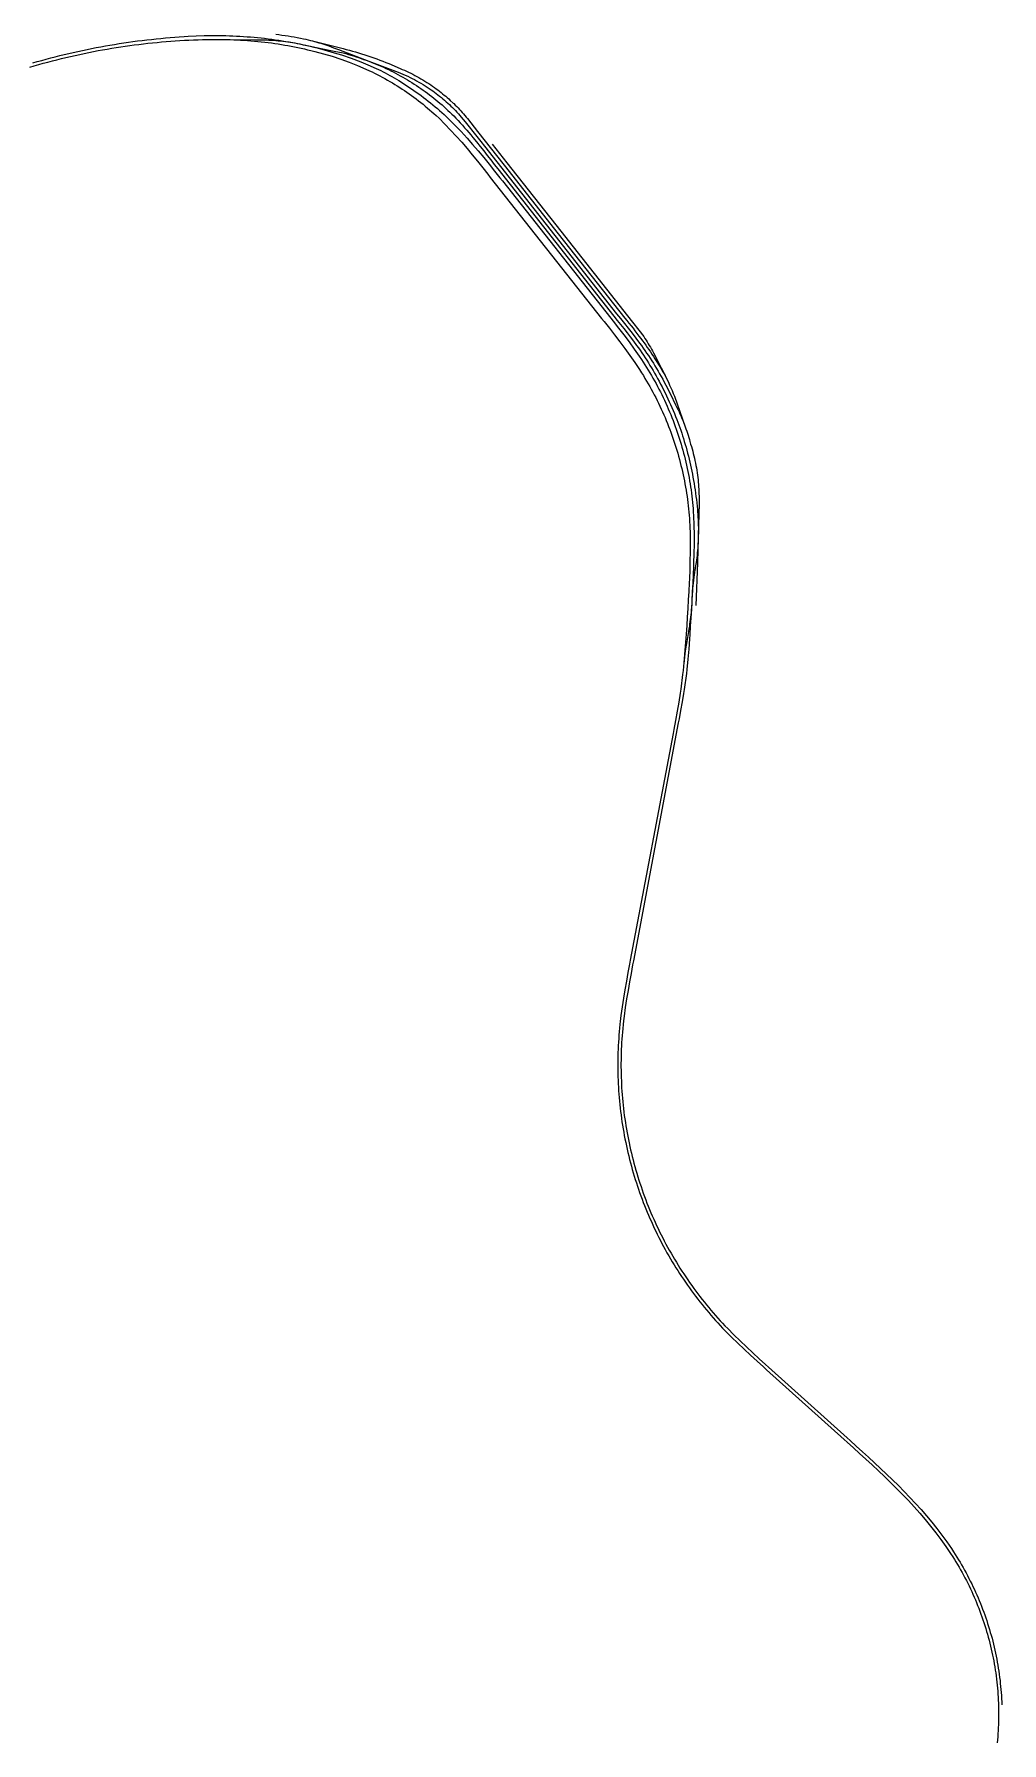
# Model space of a CAD drawing. Extents: x 3432728 to 3435127, y 5663944 to 5666145.
# Drawn here: x 3433927 to 3435127, y 5663944 to 5666062 of the extents above; entities that cross this region are included whole.
import ezdxf

# ---------------------------------------------------------------- set-up
doc = ezdxf.new("R2010")
doc.units = 0

msp = doc.modelspace()

# ---------------------------------------------------------------- linework, layer by layer
for points in [[(3433925.6, 5666026.8, 0), (3433931.1, 5666028.4, 0), (3433936.7, 5666029.9, 0), (3433942.3, 5666031.5, 0), (3433947.9, 5666032.9, 0), (3433953.5, 5666034.4, 0), (3433959.1, 5666035.8, 0), (3433964.7, 5666037.1, 0), (3433970.3, 5666038.5, 0), (3433975.9, 5666039.8, 0), (3433981.6, 5666041, 0), (3433987.2, 5666042.2, 0), (3433992.9, 5666043.4, 0), (3433998.6, 5666044.6, 0), (3434004.2, 5666045.7, 0), (3434009.9, 5666046.7, 0), (3434015.6, 5666047.7, 0), (3434021.3, 5666048.7, 0), (3434027, 5666049.7, 0), (3434032.7, 5666050.6, 0), (3434038.4, 5666051.5, 0), (3434044.1, 5666052.3, 0), (3434049.8, 5666053.1, 0), (3434055.6, 5666053.9, 0), (3434061.3, 5666054.6, 0), (3434067, 5666055.3, 0), (3434072.8, 5666055.9, 0), (3434078.5, 5666056.5, 0), (3434084.3, 5666057.1, 0), (3434090, 5666057.6, 0), (3434095.8, 5666058.1, 0), (3434101.6, 5666058.6, 0), (3434107.3, 5666059, 0), (3434113.1, 5666059.4, 0)], [(3434017.9, 5666043.9, 0), (3434023.5, 5666044.9, 0), (3434029.1, 5666045.8, 0), (3434034.7, 5666046.6, 0), (3434040.3, 5666047.5, 0), (3434045.9, 5666048.3, 0), (3434051.5, 5666049, 0), (3434057.1, 5666049.7, 0), (3434062.8, 5666050.4, 0), (3434068.4, 5666051, 0), (3434074, 5666051.6, 0), (3434079.7, 5666052.2, 0), (3434085.3, 5666052.7, 0), (3434091, 5666053.2, 0), (3434096.6, 5666053.6, 0), (3434102.3, 5666054, 0), (3434107.9, 5666054.4, 0), (3434113.6, 5666054.7, 0), (3434119.2, 5666055, 0), (3434124.9, 5666055.3, 0), (3434130.5, 5666055.5, 0), (3434136.2, 5666055.6, 0)], [(3434113.1, 5666059.4, 0), (3434118.1, 5666059.7, 0), (3434128.1, 5666060.1, 0), (3434138.1, 5666060.5, 0), (3434143.1, 5666060.6, 0)], [(3434136.2, 5666055.6, 0), (3434141.2, 5666055.7, 0), (3434161.2, 5666055.8, 0), (3434166.2, 5666055.7, 0)], [(3434143.1, 5666060.6, 0), (3434147.4, 5666060.6, 0), (3434151.8, 5666060.7, 0), (3434156.2, 5666060.6, 0), (3434160.6, 5666060.6, 0), (3434165, 5666060.5, 0), (3434169.3, 5666060.4, 0), (3434173.7, 5666060.2, 0), (3434178.1, 5666060, 0), (3434182.5, 5666059.8, 0), (3434186.8, 5666059.5, 0), (3434191.2, 5666059.2, 0), (3434195.6, 5666058.9, 0), (3434199.9, 5666058.5, 0), (3434204.3, 5666058.1, 0), (3434208.7, 5666057.6, 0)], [(3434159.4, 5666055.9, 0), (3434200.9, 5666055.5, 0)], [(3434166.2, 5666055.7, 0), (3434170.5, 5666055.6, 0), (3434174.8, 5666055.5, 0), (3434179, 5666055.3, 0), (3434183.3, 5666055.1, 0), (3434187.6, 5666054.8, 0), (3434191.9, 5666054.5, 0), (3434196.1, 5666054.2, 0), (3434200.4, 5666053.8, 0), (3434204.7, 5666053.4, 0), (3434208.9, 5666053, 0), (3434213.2, 5666052.5, 0)], [(3434200.9, 5666055.5, 0), (3434215.2, 5666055.2, 0)], [(3434208.7, 5666057.6, 0), (3434213, 5666057.2, 0), (3434217.4, 5666056.6, 0), (3434221.8, 5666056.1, 0), (3434226.2, 5666055.5, 0), (3434230.6, 5666054.8, 0), (3434234.9, 5666054.1, 0), (3434239.3, 5666053.4, 0), (3434243.6, 5666052.7, 0), (3434248, 5666051.9, 0), (3434252.3, 5666051, 0), (3434256.6, 5666050.2, 0), (3434261, 5666049.2, 0), (3434265.3, 5666048.3, 0), (3434269.6, 5666047.3, 0), (3434273.9, 5666046.3, 0), (3434278.2, 5666045.2, 0), (3434282.4, 5666044.1, 0), (3434286.7, 5666043, 0), (3434291, 5666041.8, 0), (3434295.2, 5666040.6, 0), (3434299.4, 5666039.3, 0), (3434303.7, 5666038.1, 0)], [(3434213.2, 5666052.5, 0), (3434217.3, 5666052, 0), (3434221.4, 5666051.4, 0), (3434225.6, 5666050.9, 0), (3434229.7, 5666050.2, 0), (3434233.8, 5666049.6, 0), (3434237.9, 5666048.9, 0), (3434241.9, 5666048.2, 0), (3434246, 5666047.4, 0), (3434250.1, 5666046.7, 0), (3434254.2, 5666045.8, 0), (3434258.2, 5666045, 0), (3434262.3, 5666044.1, 0), (3434266.3, 5666043.1, 0), (3434270.4, 5666042.2, 0)], [(3434215.2, 5666055.2, 0), (3434218.1, 5666055, 0), (3434221.1, 5666054.9, 0), (3434224, 5666054.7, 0), (3434227, 5666054.5, 0), (3434229.9, 5666054.2, 0), (3434232.9, 5666053.9, 0), (3434235.8, 5666053.6, 0), (3434238.8, 5666053.2, 0), (3434241.7, 5666052.8, 0), (3434244.6, 5666052.3, 0), (3434247.5, 5666051.9, 0), (3434250.5, 5666051.4, 0), (3434253.4, 5666050.8, 0), (3434256.3, 5666050.2, 0)], [(3434226.8, 5666062.3, 0), (3434230.6, 5666061.8, 0), (3434234.5, 5666061.3, 0), (3434238.3, 5666060.8, 0), (3434242.1, 5666060.2, 0), (3434245.9, 5666059.5, 0), (3434249.7, 5666058.9, 0), (3434253.5, 5666058.1, 0), (3434257.3, 5666057.4, 0), (3434261.1, 5666056.6, 0)], [(3434261.1, 5666056.6, 0), (3434264, 5666056, 0), (3434266.8, 5666055.3, 0), (3434269.7, 5666054.6, 0), (3434272.5, 5666053.9, 0)], [(3434272.5, 5666053.9, 0), (3434310.4, 5666044.4, 0)], [(3434272.5, 5666053.9, 0), (3434275, 5666053.3, 0), (3434277.6, 5666052.6, 0), (3434280.1, 5666051.8, 0), (3434282.6, 5666051.1, 0), (3434285.1, 5666050.3, 0), (3434287.6, 5666049.5, 0), (3434290.1, 5666048.6, 0), (3434292.6, 5666047.7, 0)], [(3433922, 5666021.5, 0), (3433927.5, 5666023.1, 0), (3433933.1, 5666024.7, 0), (3433938.7, 5666026.2, 0), (3433944.3, 5666027.7, 0), (3433949.9, 5666029.2, 0), (3433955.5, 5666030.7, 0), (3433961.1, 5666032.1, 0), (3433966.8, 5666033.4, 0), (3433972.4, 5666034.7, 0), (3433978.1, 5666036, 0), (3433983.8, 5666037.3, 0), (3433989.4, 5666038.5, 0), (3433995.1, 5666039.6, 0), (3434000.8, 5666040.8, 0), (3434006.5, 5666041.9, 0), (3434012.2, 5666042.9, 0), (3434017.9, 5666043.9, 0)], [(3434262.1, 5666049, 0), (3434283.1, 5666044.7, 0)], [(3434270.4, 5666042.2, 0), (3434275.2, 5666041, 0), (3434286, 5666038.1, 0), (3434296.7, 5666034.9, 0), (3434307.3, 5666031.4, 0), (3434317.8, 5666027.6, 0), (3434328.2, 5666023.5, 0), (3434338.5, 5666019.1, 0), (3434343, 5666017, 0)], [(3434283.1, 5666044.7, 0), (3434299.3, 5666041.4, 0)], [(3434292.6, 5666047.7, 0), (3434298.3, 5666045.6, 0)], [(3434298.3, 5666045.6, 0), (3434304.5, 5666043.2, 0)], [(3434299.3, 5666041.4, 0), (3434310.4, 5666039, 0)], [(3434303.7, 5666038.1, 0), (3434308.4, 5666036.6, 0), (3434320.4, 5666032.5, 0), (3434332.3, 5666028.1, 0), (3434344, 5666023.2, 0), (3434348.6, 5666021.2, 0)], [(3434304.5, 5666043.2, 0), (3434342, 5666028.8, 0)], [(3434310.4, 5666044.4, 0), (3434314.2, 5666043.4, 0), (3434318.1, 5666042.4, 0), (3434321.9, 5666041.4, 0), (3434325.7, 5666040.3, 0), (3434329.5, 5666039.1, 0), (3434333.3, 5666038, 0), (3434337.1, 5666036.7, 0), (3434340.8, 5666035.5, 0), (3434344.6, 5666034.2, 0), (3434348.3, 5666032.9, 0), (3434352, 5666031.6, 0), (3434355.8, 5666030.2, 0), (3434359.5, 5666028.8, 0), (3434363.2, 5666027.4, 0), (3434366.8, 5666025.9, 0)], [(3434310.4, 5666039, 0), (3434313.6, 5666038.2, 0), (3434316.8, 5666037.3, 0), (3434320, 5666036.3, 0), (3434323.1, 5666035.4, 0), (3434326.3, 5666034.4, 0), (3434329.5, 5666033.3, 0), (3434332.6, 5666032.3, 0), (3434335.7, 5666031.1, 0), (3434338.8, 5666030, 0), (3434342, 5666028.8, 0)], [(3434342, 5666028.8, 0), (3434375.4, 5666016.4, 0)], [(3434342, 5666028.8, 0), (3434345.1, 5666027.7, 0), (3434348.1, 5666026.4, 0), (3434351.2, 5666025.2, 0), (3434354.3, 5666023.9, 0), (3434357.3, 5666022.6, 0), (3434360.4, 5666021.3, 0), (3434363.4, 5666019.9, 0), (3434366.4, 5666018.5, 0), (3434369.4, 5666017, 0), (3434372.4, 5666015.6, 0)], [(3434343, 5666017, 0), (3434346.2, 5666015.5, 0), (3434349.4, 5666013.9, 0), (3434352.6, 5666012.3, 0), (3434355.8, 5666010.6, 0), (3434358.9, 5666009, 0), (3434362.1, 5666007.3, 0), (3434365.2, 5666005.5, 0), (3434368.3, 5666003.7, 0), (3434371.4, 5666001.9, 0), (3434374.4, 5666000.1, 0), (3434377.5, 5665998.2, 0), (3434380.5, 5665996.3, 0), (3434383.5, 5665994.3, 0), (3434386.4, 5665992.4, 0), (3434389.4, 5665990.4, 0), (3434392.3, 5665988.3, 0), (3434395.2, 5665986.2, 0), (3434398.1, 5665984.1, 0), (3434401, 5665982, 0), (3434403.8, 5665979.8, 0), (3434406.6, 5665977.6, 0), (3434409.4, 5665975.4, 0), (3434412.1, 5665973.1, 0), (3434414.9, 5665970.8, 0), (3434417.6, 5665968.5, 0), (3434420.3, 5665966.2, 0), (3434422.9, 5665963.8, 0), (3434425.6, 5665961.4, 0)], [(3434348.6, 5666021.2, 0), (3434351.4, 5666019.9, 0), (3434354.2, 5666018.5, 0), (3434357, 5666017.1, 0), (3434359.8, 5666015.7, 0), (3434362.6, 5666014.3, 0), (3434365.4, 5666012.8, 0), (3434368.2, 5666011.3, 0), (3434370.9, 5666009.8, 0), (3434373.6, 5666008.2, 0), (3434376.3, 5666006.6, 0)], [(3434366.8, 5666025.9, 0), (3434381, 5666019.8, 0)], [(3434372.4, 5666015.6, 0), (3434375.3, 5666014, 0), (3434378.3, 5666012.4, 0), (3434381.2, 5666010.8, 0), (3434384.2, 5666009.1, 0), (3434387.1, 5666007.4, 0), (3434390, 5666005.7, 0)], [(3434375.4, 5666016.4, 0), (3434378.4, 5666015.2, 0), (3434381.5, 5666014, 0), (3434384.4, 5666012.7, 0), (3434387.4, 5666011.5, 0), (3434390.4, 5666010.2, 0), (3434393.3, 5666008.8, 0)], [(3434381, 5666019.8, 0), (3434383.6, 5666018.7, 0), (3434386.3, 5666017.6, 0), (3434388.9, 5666016.4, 0), (3434391.5, 5666015.2, 0), (3434394.1, 5666013.9, 0), (3434396.7, 5666012.6, 0), (3434399.2, 5666011.3, 0), (3434401.7, 5666009.9, 0), (3434404.3, 5666008.5, 0), (3434406.8, 5666007.1, 0), (3434409.2, 5666005.6, 0), (3434411.7, 5666004.1, 0), (3434414.1, 5666002.6, 0), (3434416.5, 5666001, 0), (3434418.9, 5665999.4, 0), (3434421.3, 5665997.8, 0), (3434423.6, 5665996.1, 0)], [(3434376.3, 5666006.6, 0), (3434379.5, 5666004.7, 0), (3434382.6, 5666002.8, 0), (3434385.7, 5666000.8, 0), (3434388.8, 5665998.8, 0), (3434391.9, 5665996.8, 0), (3434395, 5665994.7, 0), (3434398, 5665992.6, 0), (3434401, 5665990.5, 0), (3434404, 5665988.4, 0), (3434407, 5665986.2, 0), (3434410, 5665983.9, 0), (3434412.9, 5665981.7, 0), (3434415.8, 5665979.4, 0), (3434418.7, 5665977.1, 0), (3434421.5, 5665974.8, 0), (3434424.3, 5665972.4, 0), (3434427.2, 5665970, 0), (3434429.9, 5665967.6, 0), (3434432.7, 5665965.1, 0), (3434435.4, 5665962.6, 0), (3434438.1, 5665960.1, 0)], [(3434390, 5666005.7, 0), (3434392.8, 5666004, 0), (3434395.6, 5666002.3, 0), (3434398.4, 5666000.5, 0), (3434401.2, 5665998.7, 0), (3434404, 5665996.8, 0), (3434406.7, 5665994.9, 0), (3434409.4, 5665993, 0), (3434412.1, 5665991.1, 0), (3434414.8, 5665989.1, 0), (3434417.4, 5665987.1, 0), (3434420.1, 5665985.1, 0), (3434422.7, 5665983.1, 0), (3434425.3, 5665981, 0), (3434427.8, 5665978.9, 0), (3434430.4, 5665976.7, 0), (3434432.9, 5665974.6, 0), (3434435.4, 5665972.4, 0), (3434437.8, 5665970.2, 0), (3434440.3, 5665967.9, 0), (3434442.7, 5665965.6, 0), (3434445.1, 5665963.3, 0), (3434447.4, 5665961, 0)], [(3434393.3, 5666008.8, 0), (3434396.1, 5666007.4, 0), (3434398.8, 5666006, 0), (3434401.4, 5666004.5, 0), (3434404.1, 5666003, 0), (3434406.7, 5666001.4, 0), (3434409.4, 5665999.9, 0), (3434412, 5665998.3, 0), (3434414.6, 5665996.6, 0), (3434417.1, 5665994.9, 0)], [(3434417.1, 5665994.9, 0), (3434419.3, 5665993.4, 0), (3434421.5, 5665991.9, 0), (3434423.7, 5665990.4, 0), (3434425.8, 5665988.8, 0), (3434427.9, 5665987.1, 0), (3434430, 5665985.5, 0), (3434432.1, 5665983.8, 0), (3434434.1, 5665982.1, 0), (3434436.2, 5665980.4, 0), (3434438.2, 5665978.6, 0), (3434440.1, 5665976.8, 0), (3434442.1, 5665975, 0), (3434444, 5665973.2, 0), (3434445.9, 5665971.3, 0), (3434447.8, 5665969.4, 0), (3434449.6, 5665967.5, 0), (3434451.4, 5665965.5, 0), (3434453.2, 5665963.5, 0), (3434455, 5665961.5, 0), (3434456.7, 5665959.5, 0)], [(3434423.6, 5665996.1, 0), (3434425.7, 5665994.6, 0), (3434427.7, 5665993.2, 0), (3434429.7, 5665991.6, 0), (3434431.7, 5665990.1, 0), (3434433.7, 5665988.5, 0), (3434435.7, 5665986.9, 0), (3434437.6, 5665985.3, 0), (3434439.5, 5665983.7, 0), (3434441.4, 5665982, 0), (3434443.2, 5665980.3, 0)], [(3434443.2, 5665980.3, 0), (3434446.8, 5665977, 0)], [(3434446.8, 5665977, 0), (3434447.5, 5665976.3, 0)], [(3434447.5, 5665976.3, 0), (3434449.3, 5665974.5, 0), (3434451.1, 5665972.7, 0), (3434452.8, 5665970.9, 0), (3434454.6, 5665969.1, 0), (3434456.3, 5665967.2, 0), (3434457.9, 5665965.3, 0), (3434459.6, 5665963.4, 0), (3434461.2, 5665961.5, 0), (3434462.8, 5665959.6, 0), (3434464.4, 5665957.6, 0)], [(3434425.6, 5665961.4, 0), (3434429.2, 5665958, 0), (3434436.5, 5665950.8, 0), (3434443.6, 5665943.5, 0), (3434450.6, 5665935.9, 0), (3434457.3, 5665928.3, 0), (3434464, 5665920.5, 0), (3434470.5, 5665912.7, 0), (3434477, 5665904.7, 0), (3434483.4, 5665896.7, 0), (3434489.7, 5665888.7, 0), (3434492.8, 5665884.8, 0)], [(3434438.1, 5665960.1, 0), (3434441.7, 5665956.7, 0), (3434449.3, 5665949.2, 0), (3434456.7, 5665941.5, 0), (3434463.9, 5665933.6, 0), (3434470.9, 5665925.6, 0), (3434477.9, 5665917.5, 0), (3434484.7, 5665909.3, 0), (3434491.4, 5665901, 0), (3434498, 5665892.6, 0), (3434504.7, 5665884.3, 0), (3434507.8, 5665880.4, 0)], [(3434447.4, 5665961, 0), (3434450.2, 5665958.1, 0), (3434452.9, 5665955.2, 0), (3434455.6, 5665952.3, 0), (3434458.3, 5665949.4, 0), (3434460.9, 5665946.4, 0), (3434463.5, 5665943.4, 0), (3434466.1, 5665940.4, 0), (3434468.7, 5665937.4, 0), (3434471.2, 5665934.3, 0)], [(3434456.7, 5665959.5, 0), (3434461.6, 5665953.5, 0), (3434466.5, 5665947.5, 0), (3434471.3, 5665941.5, 0), (3434476.1, 5665935.4, 0), (3434480.9, 5665929.4, 0), (3434485.6, 5665923.3, 0)], [(3434464.4, 5665957.6, 0), (3434477, 5665941.8, 0)], [(3434471.2, 5665934.3, 0), (3434475.7, 5665928.8, 0), (3434480.1, 5665923.2, 0), (3434484.6, 5665917.6, 0), (3434489, 5665912.1, 0), (3434493.4, 5665906.4, 0), (3434497.7, 5665900.8, 0), (3434502.1, 5665895.2, 0)], [(3434477, 5665941.8, 0), (3434510, 5665899.8, 0)], [(3434495.1, 5665926, 0), (3434513.4, 5665902.8, 0)], [(3434485.6, 5665923.3, 0), (3434649.4, 5665715.8, 0)], [(3434492.8, 5665884.8, 0), (3434630.8, 5665710, 0)], [(3434502.1, 5665895.2, 0), (3434646.1, 5665712.6, 0)], [(3434510, 5665899.8, 0), (3434577.1, 5665814.8, 0)], [(3434513.4, 5665902.8, 0), (3434580, 5665818.2, 0)], [(3434507.8, 5665880.4, 0), (3434642, 5665710.3, 0)], [(3434577.1, 5665814.8, 0), (3434659.5, 5665710.3, 0)], [(3434580, 5665818.2, 0), (3434662.9, 5665713.2, 0)], [(3434649.4, 5665715.8, 0), (3434654.2, 5665709.8, 0), (3434659, 5665703.7, 0), (3434663.8, 5665697.7, 0), (3434668.5, 5665691.6, 0), (3434673.2, 5665685.4, 0), (3434677.8, 5665679.3, 0)], [(3434630.8, 5665710, 0), (3434633.9, 5665706.1, 0), (3434640.4, 5665697.8, 0), (3434646.9, 5665689.4, 0), (3434653.3, 5665681, 0), (3434659.7, 5665672.6, 0), (3434665.9, 5665664, 0), (3434671.9, 5665655.3, 0), (3434677.7, 5665646.5, 0), (3434680.4, 5665642.3, 0)], [(3434642, 5665710.3, 0), (3434645.1, 5665706.4, 0), (3434651.7, 5665697.9, 0), (3434658.4, 5665689.4, 0), (3434664.9, 5665680.7, 0), (3434671.2, 5665672, 0), (3434677.4, 5665663.2, 0), (3434680.2, 5665659, 0)], [(3434646.1, 5665712.6, 0), (3434650.2, 5665707.5, 0), (3434654.3, 5665702.4, 0), (3434658.3, 5665697.3, 0), (3434662.3, 5665692.1, 0), (3434666.3, 5665686.9, 0), (3434670.2, 5665681.7, 0), (3434674.2, 5665676.4, 0)], [(3434659.5, 5665710.3, 0), (3434662.1, 5665707.2, 0), (3434664.6, 5665704, 0), (3434667.2, 5665700.9, 0), (3434669.7, 5665697.7, 0), (3434672.1, 5665694.5, 0), (3434674.6, 5665691.3, 0), (3434677, 5665688.1, 0), (3434679.4, 5665684.9, 0)], [(3434662.9, 5665713.2, 0), (3434682.9, 5665687.3, 0)], [(3434674.2, 5665676.4, 0), (3434676.3, 5665673.4, 0), (3434678.5, 5665670.4, 0), (3434680.6, 5665667.3, 0), (3434682.7, 5665664.2, 0), (3434684.8, 5665661.1, 0), (3434686.8, 5665658, 0), (3434688.8, 5665654.8, 0), (3434690.7, 5665651.7, 0), (3434692.7, 5665648.5, 0), (3434694.6, 5665645.3, 0), (3434696.5, 5665642.1, 0), (3434698.3, 5665638.8, 0), (3434700.1, 5665635.6, 0)], [(3434677.8, 5665679.3, 0), (3434680.1, 5665676.2, 0), (3434682.3, 5665673.2, 0), (3434684.5, 5665670.1, 0), (3434686.6, 5665667, 0), (3434688.7, 5665663.8, 0), (3434690.8, 5665660.7, 0), (3434692.9, 5665657.5, 0), (3434694.9, 5665654.3, 0), (3434696.9, 5665651.1, 0), (3434698.9, 5665647.9, 0), (3434700.8, 5665644.6, 0), (3434702.7, 5665641.4, 0), (3434704.6, 5665638.1, 0)], [(3434679.4, 5665684.9, 0), (3434681.5, 5665682.2, 0), (3434683.5, 5665679.5, 0), (3434685.5, 5665676.7, 0), (3434687.4, 5665674, 0), (3434689.3, 5665671.2, 0), (3434691.2, 5665668.4, 0), (3434693.1, 5665665.6, 0), (3434694.9, 5665662.8, 0), (3434696.7, 5665659.9, 0)], [(3434682.9, 5665687.3, 0), (3434684.4, 5665685.1, 0), (3434685.8, 5665683, 0), (3434687.2, 5665680.8, 0), (3434688.6, 5665678.6, 0), (3434689.9, 5665676.4, 0), (3434691.2, 5665674.1, 0), (3434692.5, 5665671.9, 0), (3434693.8, 5665669.6, 0), (3434695, 5665667.3, 0)], [(3434680.2, 5665659, 0), (3434682.4, 5665655.8, 0), (3434684.5, 5665652.5, 0), (3434686.5, 5665649.2, 0), (3434688.5, 5665645.9, 0), (3434690.5, 5665642.6, 0), (3434692.5, 5665639.3, 0), (3434694.4, 5665635.9, 0), (3434696.3, 5665632.5, 0), (3434698.2, 5665629.1, 0), (3434700, 5665625.7, 0), (3434701.8, 5665622.3, 0), (3434703.6, 5665618.8, 0), (3434705.3, 5665615.4, 0), (3434707, 5665611.9, 0), (3434708.7, 5665608.4, 0), (3434710.3, 5665604.8, 0), (3434711.9, 5665601.3, 0), (3434713.4, 5665597.8, 0), (3434714.9, 5665594.2, 0), (3434716.4, 5665590.6, 0), (3434717.9, 5665587, 0), (3434719.3, 5665583.4, 0), (3434720.7, 5665579.8, 0), (3434722, 5665576.1, 0), (3434723.3, 5665572.5, 0), (3434724.6, 5665568.8, 0), (3434725.8, 5665565.1, 0), (3434727, 5665561.4, 0), (3434728.1, 5665557.7, 0), (3434729.3, 5665554, 0), (3434730.3, 5665550.3, 0), (3434731.4, 5665546.6, 0), (3434732.4, 5665542.8, 0), (3434733.4, 5665539.1, 0), (3434734.3, 5665535.3, 0), (3434735.2, 5665531.5, 0), (3434736.1, 5665527.8, 0), (3434736.9, 5665524, 0), (3434737.7, 5665520.2, 0), (3434738.4, 5665516.4, 0), (3434739.1, 5665512.6, 0), (3434739.8, 5665508.7, 0), (3434740.4, 5665504.9, 0), (3434741, 5665501.1, 0), (3434741.6, 5665497.3, 0), (3434742.1, 5665493.4, 0), (3434742.6, 5665489.6, 0), (3434743, 5665485.7, 0), (3434743.4, 5665481.9, 0), (3434743.8, 5665478, 0), (3434744.1, 5665474.1, 0), (3434744.4, 5665470.3, 0)], [(3434695, 5665667.3, 0), (3434713.6, 5665630.7, 0)], [(3434696.7, 5665659.9, 0), (3434700, 5665654.8, 0)], [(3434700, 5665654.8, 0), (3434701.4, 5665652.6, 0), (3434702.8, 5665650.4, 0), (3434704.2, 5665648.2, 0), (3434705.5, 5665645.9, 0), (3434706.8, 5665643.6, 0), (3434708.1, 5665641.3, 0), (3434709.4, 5665639, 0), (3434710.6, 5665636.7, 0)], [(3434680.4, 5665642.3, 0), (3434682.5, 5665639, 0), (3434684.5, 5665635.6, 0), (3434686.5, 5665632.3, 0), (3434688.5, 5665628.9, 0), (3434690.4, 5665625.5, 0), (3434692.3, 5665622.1, 0), (3434694.2, 5665618.6, 0), (3434696, 5665615.2, 0), (3434697.8, 5665611.7, 0), (3434699.5, 5665608.2, 0), (3434701.3, 5665604.7, 0), (3434703, 5665601.2, 0), (3434704.6, 5665597.6, 0), (3434706.2, 5665594.1, 0), (3434707.8, 5665590.5, 0), (3434709.4, 5665586.9, 0), (3434710.9, 5665583.3, 0), (3434712.3, 5665579.7, 0), (3434713.8, 5665576, 0), (3434715.2, 5665572.4, 0), (3434716.5, 5665568.7, 0), (3434717.9, 5665565.1, 0), (3434719.2, 5665561.4, 0), (3434720.4, 5665557.7, 0), (3434721.6, 5665553.9, 0), (3434722.8, 5665550.2, 0), (3434724, 5665546.5, 0), (3434725.1, 5665542.7, 0), (3434726.1, 5665539, 0), (3434727.2, 5665535.2, 0), (3434728.2, 5665531.4, 0), (3434729.1, 5665527.6, 0), (3434730, 5665523.8, 0), (3434730.9, 5665520, 0), (3434731.8, 5665516.2, 0), (3434732.6, 5665512.4, 0), (3434733.3, 5665508.5, 0), (3434734.1, 5665504.7, 0), (3434734.7, 5665500.8, 0), (3434735.4, 5665497, 0), (3434736, 5665493.1, 0), (3434736.6, 5665489.2, 0), (3434737.1, 5665485.4, 0), (3434737.6, 5665481.5, 0), (3434738.1, 5665477.6, 0), (3434738.5, 5665473.7, 0), (3434738.9, 5665469.8, 0), (3434739.2, 5665465.9, 0), (3434739.5, 5665462, 0), (3434739.8, 5665458.1, 0)], [(3434700.1, 5665635.6, 0), (3434702, 5665632, 0), (3434703.9, 5665628.4, 0), (3434705.7, 5665624.9, 0), (3434707.6, 5665621.3, 0), (3434709.4, 5665617.7, 0), (3434711.1, 5665614, 0), (3434712.8, 5665610.4, 0), (3434714.5, 5665606.7, 0), (3434716.2, 5665603, 0), (3434717.8, 5665599.3, 0), (3434719.4, 5665595.6, 0), (3434721, 5665591.9, 0), (3434722.5, 5665588.2, 0)], [(3434704.6, 5665638.1, 0), (3434706.5, 5665634.5, 0), (3434708.5, 5665630.8, 0), (3434710.4, 5665627.2, 0), (3434712.3, 5665623.5, 0), (3434714.1, 5665619.8, 0), (3434716, 5665616.1, 0)], [(3434713.6, 5665630.7, 0), (3434715.1, 5665627.3, 0), (3434716.7, 5665623.8, 0), (3434718.1, 5665620.4, 0), (3434719.6, 5665616.9, 0), (3434721, 5665613.4, 0)], [(3434716, 5665616.1, 0), (3434722.3, 5665602.9, 0)], [(3434721, 5665613.4, 0), (3434734.4, 5665575.5, 0)], [(3434722.3, 5665602.9, 0), (3434724.5, 5665598.6, 0)], [(3434722.5, 5665588.2, 0), (3434723.8, 5665584.8, 0), (3434725.1, 5665581.5, 0), (3434726.4, 5665578.1, 0), (3434727.6, 5665574.7, 0), (3434728.8, 5665571.3, 0), (3434730, 5665567.8, 0), (3434731.1, 5665564.4, 0), (3434732.2, 5665560.9, 0), (3434733.2, 5665557.5, 0)], [(3434724.5, 5665598.6, 0), (3434725.6, 5665596.4, 0), (3434726.7, 5665594.1, 0), (3434727.8, 5665591.8, 0), (3434728.8, 5665589.5, 0), (3434729.8, 5665587.2, 0), (3434730.8, 5665584.9, 0), (3434731.7, 5665582.6, 0), (3434732.7, 5665580.2, 0), (3434733.5, 5665577.9, 0), (3434734.4, 5665575.5, 0)], [(3434734.4, 5665575.5, 0), (3434735.3, 5665572.9, 0), (3434736.2, 5665570.3, 0), (3434737.1, 5665567.7, 0), (3434737.9, 5665565.1, 0), (3434738.7, 5665562.4, 0), (3434739.5, 5665559.8, 0), (3434740.2, 5665557.2, 0)], [(3434733.2, 5665557.5, 0), (3434734.3, 5665553.8, 0), (3434735.4, 5665550.1, 0), (3434736.4, 5665546.5, 0), (3434737.4, 5665542.8, 0), (3434738.3, 5665539.1, 0), (3434739.3, 5665535.4, 0), (3434740.1, 5665531.6, 0), (3434741, 5665527.9, 0), (3434741.8, 5665524.2, 0), (3434742.6, 5665520.5, 0), (3434743.3, 5665516.7, 0), (3434744, 5665513, 0)], [(3434740.2, 5665557.2, 0), (3434741.1, 5665554.2, 0), (3434742, 5665551.3, 0), (3434742.9, 5665548.4, 0), (3434743.7, 5665545.4, 0), (3434744.4, 5665542.5, 0), (3434745.2, 5665539.5, 0), (3434745.9, 5665536.5, 0), (3434746.5, 5665533.6, 0), (3434747.1, 5665530.6, 0), (3434747.7, 5665527.6, 0), (3434748.2, 5665524.6, 0), (3434748.7, 5665521.6, 0), (3434749.2, 5665518.5, 0)], [(3434744, 5665513, 0), (3434744.8, 5665509, 0), (3434745.4, 5665505.1, 0), (3434746.1, 5665501.1, 0), (3434746.7, 5665497.2, 0), (3434747.2, 5665493.2, 0), (3434747.7, 5665489.2, 0), (3434748.2, 5665485.3, 0), (3434748.7, 5665481.3, 0), (3434749.1, 5665477.3, 0), (3434749.5, 5665473.3, 0)], [(3434749.2, 5665518.5, 0), (3434749.6, 5665515.6, 0), (3434749.9, 5665512.7, 0), (3434750.3, 5665509.8, 0), (3434750.5, 5665506.9, 0), (3434750.8, 5665504, 0), (3434751, 5665501.1, 0), (3434751.2, 5665498.2, 0), (3434751.3, 5665495.3, 0), (3434751.4, 5665492.3, 0), (3434751.5, 5665489.4, 0), (3434751.5, 5665486.5, 0), (3434751.5, 5665483.6, 0), (3434751.5, 5665480.6, 0)], [(3434751.5, 5665480.6, 0), (3434750.6, 5665440.2, 0)], [(3434744.4, 5665470.3, 0), (3434744.7, 5665465.3, 0), (3434745.2, 5665453.5, 0), (3434745.4, 5665441.8, 0), (3434745.4, 5665430.1, 0), (3434745.2, 5665418.3, 0), (3434744.8, 5665406.6, 0), (3434744.6, 5665401.6, 0)], [(3434749.5, 5665473.3, 0), (3434749.8, 5665470, 0), (3434750, 5665466.7, 0), (3434750.2, 5665463.4, 0), (3434750.4, 5665460.1, 0), (3434750.5, 5665456.8, 0), (3434750.6, 5665453.5, 0), (3434750.7, 5665450.1, 0), (3434750.7, 5665446.8, 0), (3434750.7, 5665443.5, 0), (3434750.6, 5665440.2, 0)], [(3434739.8, 5665458.1, 0), (3434740, 5665453.1, 0), (3434740.5, 5665442.2, 0), (3434740.6, 5665431.2, 0), (3434740.6, 5665420.2, 0), (3434740.3, 5665409.2, 0), (3434740, 5665398.2, 0), (3434739.5, 5665387.2, 0), (3434739.3, 5665382.2, 0)], [(3434750.6, 5665440.2, 0), (3434750.5, 5665437.2, 0), (3434750.4, 5665434.2, 0), (3434750.3, 5665431.1, 0), (3434750.1, 5665428.1, 0), (3434749.9, 5665425.1, 0), (3434749.6, 5665422.1, 0), (3434749.3, 5665419.1, 0), (3434749, 5665416.1, 0), (3434748.6, 5665413.1, 0), (3434748.2, 5665410.1, 0), (3434747.8, 5665407.1, 0)], [(3434750.6, 5665440.2, 0), (3434749.6, 5665407, 0)], [(3434744.6, 5665401.6, 0), (3434744.5, 5665398.6, 0), (3434744.4, 5665395.6, 0), (3434744.3, 5665392.6, 0), (3434744.2, 5665392.3, 0)], [(3434746.3, 5665397.5, 0), (3434746, 5665395.8, 0), (3434745.8, 5665394, 0), (3434745.5, 5665392.3, 0), (3434745.5, 5665392.1, 0)], [(3434747.2, 5665403.3, 0), (3434746.3, 5665397.5, 0)], [(3434747.8, 5665407.1, 0), (3434747.2, 5665403.3, 0)], [(3434749.6, 5665407, 0), (3434747.5, 5665354.2, 0)], [(3434739.3, 5665382.2, 0), (3434738.8, 5665371.5, 0), (3434738.2, 5665360.9, 0), (3434737.6, 5665350.3, 0), (3434737, 5665339.6, 0), (3434736.3, 5665329, 0), (3434735.6, 5665318.4, 0)], [(3434744.2, 5665392.3, 0), (3434743.8, 5665381.6, 0), (3434743.2, 5665371, 0), (3434742.7, 5665360.3, 0), (3434742.1, 5665349.6, 0), (3434741.4, 5665338.9, 0), (3434740.7, 5665328.3, 0), (3434740, 5665317.6, 0)], [(3434745.5, 5665392.1, 0), (3434745.1, 5665388.7, 0), (3434744.6, 5665385.2, 0), (3434744.3, 5665381.8, 0), (3434743.9, 5665378.3, 0), (3434743.6, 5665374.9, 0), (3434743.3, 5665371.4, 0), (3434743.1, 5665368, 0), (3434742.9, 5665364.5, 0)], [(3434742.4, 5665354.7, 0), (3434742.2, 5665351.7, 0), (3434741.9, 5665348.6, 0), (3434741.7, 5665345.6, 0), (3434741.4, 5665342.6, 0), (3434741.1, 5665339.6, 0), (3434740.7, 5665336.6, 0), (3434740.3, 5665333.6, 0), (3434739.9, 5665330.7, 0), (3434739.5, 5665327.7, 0), (3434739, 5665324.7, 0), (3434738.5, 5665321.7, 0)], [(3434735.6, 5665318.4, 0), (3434735.2, 5665313.4, 0), (3434734.5, 5665303.4, 0), (3434733.7, 5665293.4, 0), (3434732.8, 5665283.5, 0), (3434731.8, 5665273.5, 0), (3434731.2, 5665268.6, 0)], [(3434737.1, 5665314.3, 0), (3434736.3, 5665309.4, 0), (3434734.5, 5665297.9, 0), (3434733.1, 5665286.4, 0), (3434732.6, 5665281.4, 0)], [(3434740, 5665317.6, 0), (3434739.7, 5665312.6, 0), (3434738.7, 5665300, 0), (3434737.7, 5665287.4, 0), (3434736.4, 5665274.8, 0), (3434735.8, 5665269.8, 0)], [(3434738.5, 5665321.7, 0), (3434737.1, 5665314.3, 0)], [(3434731.2, 5665268.6, 0), (3434728.9, 5665250.4, 0)], [(3434735.8, 5665269.8, 0), (3434733.2, 5665249.9, 0)], [(3434728.9, 5665250.4, 0), (3434728.1, 5665245.5, 0), (3434726.3, 5665234.1, 0), (3434724.4, 5665222.8, 0), (3434722.3, 5665211.5, 0), (3434720.2, 5665200.2, 0), (3434719.3, 5665195.3, 0)], [(3434733.2, 5665249.9, 0), (3434732.4, 5665244.9, 0), (3434730.6, 5665234.4, 0), (3434728.7, 5665223.8, 0), (3434726.8, 5665213.3, 0), (3434725.8, 5665208.4, 0)], [(3434725.8, 5665208.4, 0), (3434670.1, 5664913.4, 0)], [(3434719.3, 5665195.3, 0), (3434666.3, 5664914.3, 0)], [(3434666.3, 5664914.3, 0), (3434665.3, 5664909.4, 0), (3434663.3, 5664898.8, 0), (3434661.4, 5664888.2, 0), (3434659.5, 5664877.6, 0), (3434657.8, 5664867, 0), (3434656.2, 5664856.3, 0), (3434654.7, 5664845.6, 0), (3434653.8, 5664838.2, 0), (3434653.4, 5664834.9, 0), (3434652.9, 5664830, 0)], [(3434670.1, 5664913.4, 0), (3434669.2, 5664908.5, 0), (3434667.2, 5664897.9, 0), (3434665.3, 5664887.4, 0), (3434663.5, 5664876.8, 0), (3434661.7, 5664866.2, 0), (3434660.1, 5664855.6, 0), (3434658.7, 5664845, 0), (3434657.9, 5664838.9, 0), (3434657.4, 5664834.4, 0), (3434656.9, 5664829.4, 0)], [(3434652.9, 5664830, 0), (3434652.5, 5664825.7, 0), (3434652.2, 5664821.4, 0), (3434651.9, 5664817.1, 0), (3434651.6, 5664812.8, 0), (3434651.4, 5664808.4, 0), (3434651.2, 5664804.1, 0), (3434651, 5664799.8, 0), (3434650.9, 5664795.5, 0), (3434650.8, 5664791.2, 0), (3434650.7, 5664786.9, 0), (3434650.7, 5664782.6, 0), (3434650.8, 5664778.3, 0), (3434650.9, 5664774, 0), (3434651, 5664769.6, 0), (3434651.1, 5664765.3, 0), (3434651.3, 5664761, 0), (3434651.5, 5664756.7, 0), (3434651.8, 5664752.4, 0), (3434652.1, 5664748.1, 0), (3434652.5, 5664743.8, 0), (3434652.9, 5664739.5, 0), (3434653.3, 5664735.2, 0), (3434653.8, 5664730.9, 0), (3434654.3, 5664726.7, 0), (3434654.8, 5664722.4, 0), (3434655.4, 5664718.1, 0), (3434656, 5664713.8, 0), (3434656.7, 5664709.6, 0), (3434657.4, 5664705.3, 0), (3434658.1, 5664701.1, 0), (3434658.9, 5664696.8, 0), (3434659.7, 5664692.6, 0), (3434660.6, 5664688.4, 0), (3434661.4, 5664684.1, 0), (3434662.4, 5664679.9, 0), (3434663.3, 5664675.7, 0), (3434664.4, 5664671.5, 0), (3434665.4, 5664667.3, 0), (3434666.5, 5664663.2, 0), (3434667.6, 5664659, 0), (3434668.8, 5664654.9, 0), (3434670, 5664650.7, 0), (3434671.2, 5664646.6, 0), (3434672.5, 5664642.5, 0), (3434673.8, 5664638.3, 0), (3434675.1, 5664634.2, 0), (3434676.5, 5664630.2, 0), (3434677.9, 5664626.1, 0), (3434679.4, 5664622, 0), (3434680.9, 5664618, 0), (3434682.4, 5664614, 0), (3434684, 5664609.9, 0), (3434685.6, 5664605.9, 0), (3434687.2, 5664601.9, 0), (3434688.9, 5664598, 0), (3434690.6, 5664594, 0), (3434692.4, 5664590.1, 0), (3434694.2, 5664586.1, 0), (3434696, 5664582.2, 0), (3434697.8, 5664578.3, 0), (3434699.7, 5664574.5, 0), (3434701.6, 5664570.6, 0), (3434703.6, 5664566.8, 0), (3434705.6, 5664562.9, 0), (3434707.6, 5664559.1, 0), (3434709.7, 5664555.4, 0), (3434711.8, 5664551.6, 0), (3434713.9, 5664547.8, 0), (3434716.1, 5664544.1, 0), (3434718.3, 5664540.4, 0), (3434720.5, 5664536.7, 0), (3434722.8, 5664533, 0), (3434725.1, 5664529.4, 0), (3434727.5, 5664525.8, 0), (3434729.8, 5664522.2, 0), (3434732.2, 5664518.6, 0), (3434734.7, 5664515, 0), (3434737.1, 5664511.5, 0), (3434739.6, 5664508, 0), (3434742.2, 5664504.5, 0), (3434744.7, 5664501, 0), (3434747.3, 5664497.6, 0), (3434749.9, 5664494.1, 0), (3434752.6, 5664490.7, 0), (3434755.3, 5664487.4, 0), (3434758, 5664484, 0), (3434760.7, 5664480.7, 0), (3434763.5, 5664477.4, 0), (3434766.3, 5664474.1, 0), (3434769.2, 5664470.9, 0), (3434772, 5664467.6, 0), (3434774.9, 5664464.5, 0), (3434777.9, 5664461.3, 0), (3434780.8, 5664458.1, 0)], [(3434656.9, 5664829.4, 0), (3434656.5, 5664825.1, 0), (3434656.2, 5664820.8, 0), (3434655.8, 5664816.5, 0), (3434655.6, 5664812.2, 0), (3434655.3, 5664807.9, 0), (3434655.1, 5664803.5, 0), (3434655, 5664799.2, 0), (3434654.9, 5664794.9, 0), (3434654.8, 5664790.6, 0), (3434654.7, 5664786.3, 0), (3434654.7, 5664781.9, 0), (3434654.8, 5664777.6, 0), (3434654.9, 5664773.3, 0), (3434655, 5664769, 0), (3434655.2, 5664764.7, 0), (3434655.4, 5664760.4, 0), (3434655.6, 5664756.1, 0), (3434655.9, 5664751.7, 0), (3434656.2, 5664747.4, 0), (3434656.5, 5664743.1, 0), (3434656.9, 5664738.8, 0), (3434657.4, 5664734.5, 0), (3434657.9, 5664730.2, 0), (3434658.4, 5664726, 0), (3434658.9, 5664721.7, 0), (3434659.5, 5664717.4, 0), (3434660.2, 5664713.1, 0), (3434660.8, 5664708.9, 0), (3434661.5, 5664704.6, 0), (3434662.3, 5664700.3, 0), (3434663.1, 5664696.1, 0), (3434663.9, 5664691.9, 0), (3434664.8, 5664687.6, 0), (3434665.7, 5664683.4, 0), (3434666.6, 5664679.2, 0), (3434667.6, 5664675, 0), (3434668.7, 5664670.8, 0), (3434669.7, 5664666.6, 0), (3434670.8, 5664662.4, 0), (3434672, 5664658.3, 0), (3434673.1, 5664654.1, 0), (3434674.4, 5664650, 0), (3434675.6, 5664645.8, 0), (3434676.9, 5664641.7, 0), (3434678.2, 5664637.6, 0), (3434679.6, 5664633.5, 0), (3434681, 5664629.4, 0), (3434682.4, 5664625.3, 0), (3434683.9, 5664621.3, 0), (3434685.4, 5664617.2, 0), (3434687, 5664613.2, 0), (3434688.6, 5664609.2, 0), (3434690.2, 5664605.2, 0), (3434691.9, 5664601.2, 0), (3434693.6, 5664597.2, 0), (3434695.3, 5664593.3, 0), (3434697.1, 5664589.3, 0), (3434698.9, 5664585.4, 0), (3434700.7, 5664581.5, 0), (3434702.6, 5664577.6, 0), (3434704.5, 5664573.8, 0), (3434706.5, 5664569.9, 0), (3434708.5, 5664566.1, 0), (3434710.5, 5664562.3, 0), (3434712.6, 5664558.5, 0), (3434714.7, 5664554.7, 0), (3434716.8, 5664550.9, 0), (3434718.9, 5664547.2, 0), (3434721.1, 5664543.5, 0), (3434723.4, 5664539.8, 0), (3434725.6, 5664536.1, 0), (3434727.9, 5664532.4, 0), (3434730.3, 5664528.8, 0), (3434732.6, 5664525.2, 0), (3434735, 5664521.6, 0), (3434737.5, 5664518, 0), (3434739.9, 5664514.5, 0), (3434742.4, 5664510.9, 0), (3434744.9, 5664507.4, 0), (3434747.5, 5664504, 0), (3434750.1, 5664500.5, 0), (3434752.7, 5664497.1, 0), (3434755.4, 5664493.7, 0), (3434758.1, 5664490.3, 0), (3434760.8, 5664486.9, 0), (3434763.5, 5664483.6, 0), (3434766.3, 5664480.3, 0), (3434769.1, 5664477, 0), (3434772, 5664473.8, 0), (3434774.8, 5664470.5, 0), (3434777.7, 5664467.3, 0), (3434780.6, 5664464.2, 0), (3434783.6, 5664461, 0)], [(3434780.8, 5664458.1, 0), (3434784.3, 5664454.5, 0), (3434791.9, 5664446.8, 0), (3434799.6, 5664439.3, 0), (3434807.5, 5664431.8, 0), (3434815.4, 5664424.4, 0), (3434823.4, 5664417.1, 0), (3434831.5, 5664409.9, 0), (3434835.2, 5664406.5, 0)], [(3434783.6, 5664461, 0), (3434787.1, 5664457.4, 0), (3434794.6, 5664449.7, 0), (3434802.3, 5664442.2, 0), (3434810.2, 5664434.8, 0), (3434818.1, 5664427.4, 0), (3434826, 5664420.2, 0), (3434834, 5664413, 0), (3434837.8, 5664409.6, 0)], [(3434835.2, 5664406.5, 0), (3434931.4, 5664320, 0)], [(3434837.8, 5664409.6, 0), (3434935.2, 5664321.9, 0)], [(3434931.4, 5664320, 0), (3434935.1, 5664316.6, 0), (3434942.9, 5664309.6, 0), (3434950.6, 5664302.6, 0), (3434958.4, 5664295.5, 0), (3434966.1, 5664288.4, 0), (3434973.8, 5664281.2, 0), (3434981.4, 5664274, 0), (3434988.9, 5664266.7, 0), (3434996.4, 5664259.3, 0), (3435003.7, 5664251.8, 0), (3435011, 5664244.3, 0), (3435018.1, 5664236.5, 0), (3435025.1, 5664228.7, 0), (3435031.9, 5664220.8, 0), (3435038.6, 5664212.7, 0), (3435045.1, 5664204.4, 0), (3435051.4, 5664196.1, 0), (3435057.5, 5664187.5, 0), (3435063.4, 5664178.8, 0), (3435066.1, 5664174.6, 0)], [(3434935.2, 5664321.9, 0), (3434938.9, 5664318.6, 0), (3434946.5, 5664311.8, 0), (3434954.1, 5664304.9, 0), (3434961.6, 5664298, 0), (3434969.1, 5664291.1, 0), (3434976.6, 5664284.1, 0), (3434984, 5664277.1, 0), (3434991.3, 5664270, 0), (3434998.6, 5664262.8, 0), (3435005.8, 5664255.6, 0), (3435012.9, 5664248.2, 0), (3435019.8, 5664240.7, 0), (3435026.7, 5664233.1, 0), (3435033.4, 5664225.4, 0), (3435039.9, 5664217.6, 0), (3435046.3, 5664209.6, 0), (3435052.5, 5664201.5, 0), (3435058.5, 5664193.3, 0), (3435064.3, 5664184.8, 0), (3435067, 5664180.7, 0)], [(3435066.1, 5664174.6, 0), (3435068.1, 5664171.4, 0), (3435070, 5664168.2, 0), (3435072, 5664165, 0), (3435073.9, 5664161.7, 0), (3435075.8, 5664158.4, 0), (3435077.6, 5664155.1, 0), (3435079.4, 5664151.8, 0), (3435081.2, 5664148.5, 0), (3435082.9, 5664145.1, 0), (3435084.6, 5664141.8, 0), (3435086.3, 5664138.4, 0), (3435087.9, 5664135, 0), (3435089.5, 5664131.5, 0), (3435091.1, 5664128.1, 0), (3435092.6, 5664124.6, 0), (3435094.1, 5664121.2, 0), (3435095.5, 5664117.7, 0), (3435096.9, 5664114.2, 0), (3435098.3, 5664110.7, 0), (3435099.7, 5664107.2, 0), (3435101, 5664103.6, 0), (3435102.2, 5664100.1, 0), (3435103.5, 5664096.5, 0), (3435104.7, 5664092.9, 0), (3435105.8, 5664089.3, 0), (3435107, 5664085.7, 0), (3435108, 5664082.1, 0), (3435109.1, 5664078.5, 0), (3435110.1, 5664074.8, 0), (3435111.1, 5664071.2, 0), (3435112, 5664067.5, 0), (3435112.9, 5664063.9, 0), (3435113.8, 5664060.2, 0), (3435114.6, 5664056.5, 0), (3435115.4, 5664052.8, 0), (3435116.1, 5664049.1, 0), (3435116.8, 5664045.4, 0), (3435117.5, 5664041.7, 0), (3435118.1, 5664038, 0), (3435118.7, 5664034.2, 0), (3435119.3, 5664030.5, 0), (3435119.8, 5664026.8, 0), (3435120.2, 5664023, 0), (3435120.7, 5664019.3, 0), (3435121.1, 5664015.5, 0), (3435121.4, 5664011.8, 0), (3435121.8, 5664008, 0), (3435122, 5664004.2, 0), (3435122.3, 5664000.5, 0), (3435122.5, 5663996.7, 0), (3435122.6, 5663992.9, 0), (3435122.8, 5663989.2, 0), (3435122.9, 5663985.4, 0), (3435122.9, 5663981.6, 0), (3435122.9, 5663977.8, 0), (3435122.9, 5663974.1, 0), (3435122.8, 5663970.3, 0), (3435122.7, 5663966.5, 0), (3435122.5, 5663962.7, 0), (3435122.4, 5663959, 0), (3435122.1, 5663955.2, 0), (3435121.9, 5663951.4, 0), (3435121.6, 5663947.7, 0), (3435121.2, 5663943.9, 0)], [(3435067, 5664180.7, 0), (3435069.1, 5664177.5, 0), (3435071.1, 5664174.3, 0), (3435073.1, 5664171, 0), (3435075.1, 5664167.8, 0), (3435077, 5664164.5, 0), (3435078.9, 5664161.2, 0), (3435080.7, 5664157.9, 0), (3435082.6, 5664154.5, 0), (3435084.3, 5664151.2, 0), (3435086.1, 5664147.8, 0), (3435087.8, 5664144.4, 0), (3435089.5, 5664141, 0), (3435091.1, 5664137.6, 0), (3435092.8, 5664134.2, 0), (3435094.3, 5664130.7, 0), (3435095.9, 5664127.3, 0), (3435097.4, 5664123.8, 0), (3435098.9, 5664120.3, 0), (3435100.3, 5664116.7, 0), (3435101.7, 5664113.2, 0), (3435103, 5664109.7, 0), (3435104.4, 5664106.1, 0), (3435105.7, 5664102.5, 0), (3435106.9, 5664099, 0), (3435108.1, 5664095.4, 0), (3435109.3, 5664091.7, 0), (3435110.5, 5664088.1, 0), (3435111.6, 5664084.5, 0), (3435112.6, 5664080.8, 0), (3435113.7, 5664077.2, 0), (3435114.7, 5664073.5, 0), (3435115.6, 5664069.8, 0), (3435116.5, 5664066.2, 0), (3435117.4, 5664062.5, 0), (3435118.2, 5664058.8, 0), (3435119.1, 5664055.1, 0), (3435119.8, 5664051.3, 0), (3435120.5, 5664047.6, 0), (3435121.2, 5664043.9, 0), (3435121.9, 5664040.1, 0), (3435122.5, 5664036.4, 0), (3435123.1, 5664032.6, 0), (3435123.6, 5664028.9, 0), (3435124.1, 5664025.1, 0), (3435124.6, 5664021.3, 0), (3435125, 5664017.6, 0), (3435125.4, 5664013.8, 0), (3435125.7, 5664010, 0), (3435126, 5664006.2, 0), (3435126.3, 5664002.4, 0), (3435126.5, 5663998.6, 0), (3435126.7, 5663994.8, 0), (3435126.8, 5663991, 0)]]:
    msp.add_polyline3d(points)

doc.saveas('drawing.dxf')
